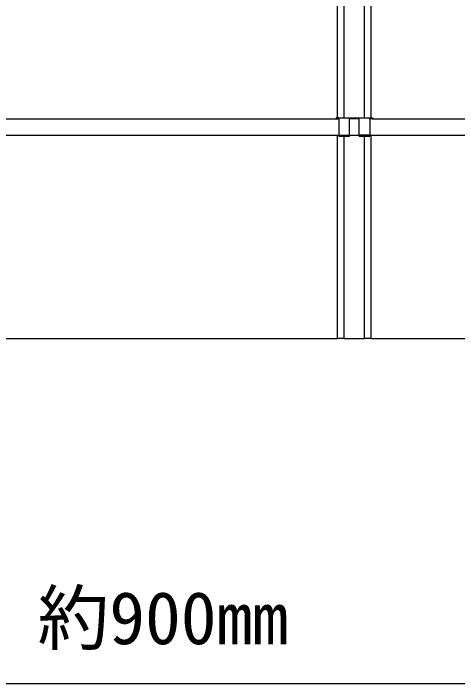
# Model space of a CAD drawing. Units: millimetres on the paper. Extents: x -141 to 141, y -98 to 97.
# Drawn here: x -96.04 to -79.65, y 12.88 to 37.6 of the extents above; entities that cross this region are included whole.
import ezdxf
from ezdxf.enums import TextEntityAlignment as Align

# ---------------------------------------------------------------- set-up
doc = ezdxf.new("R2010")
doc.units = ezdxf.units.MM
doc.layers.add('0-0_文字･図枠･寸法', color=7, linetype='Continuous')
doc.layers.add('0-1_0', color=7, linetype='Continuous')
doc.styles.add('ＭＳ ゴシック', font='')
doc.styles.get('ＭＳ ゴシック').set_extended_font_data('MS Gothic')

msp = doc.modelspace()

# ---------------------------------------------------------------- linework, layer by layer
at = {"layer": '0-0_文字･図枠･寸法'}
msp.add_line((-113.756, 12.884), (-68.306, 12.884), dxfattribs=at)
at = {"layer": '0-1_0'}
for p, q in [((-84.081, 33.751), (-84.081, 78.111)), ((-82.831, 33.751), (-82.831, 78.111)), ((-83.831, 33.751), (-83.831, 78.071)), ((-83.081, 33.751), (-83.081, 78.071)), ((-98.031, 33.711), (-84.111, 33.711)), ((-84.131, 33.751), (-84.131, 33.711)), ((-84.031, 33.751), (-84.131, 33.751)), ((-84.111, 33.711), (-84.031, 33.711)), ((-84.031, 33.711), (-84.031, 33.111)), ((-83.631, 33.111), (-83.631, 33.711)), ((-83.281, 33.711), (-83.631, 33.711)), ((-83.281, 33.111), (-83.281, 33.711)), ((-82.801, 33.711), (-82.881, 33.711)), ((-82.881, 33.711), (-82.881, 33.111)), ((-82.801, 33.711), (-73.743, 33.711)), ((-97.951, 33.111), (-84.031, 33.111)), ((-84.031, 33.111), (-83.631, 33.111)), ((-84.031, 33.111), (-84.031, 33.071)), ((-84.031, 33.071), (-83.631, 33.071)), ((-83.831, 25.611), (-83.831, 33.071)), ((-83.631, 33.071), (-83.631, 33.111)), ((-83.631, 33.111), (-83.281, 33.111)), ((-82.881, 33.111), (-83.281, 33.111)), ((-83.281, 33.071), (-83.281, 33.111)), ((-83.281, 33.071), (-82.881, 33.071)), ((-82.881, 33.111), (-82.881, 33.071)), ((-82.881, 33.111), (-73.367, 33.111)), ((-82.831, 25.611), (-82.831, 33.111)), ((-97.981, 25.611), (-84.081, 25.611)), ((-83.831, 25.611), (-83.081, 25.611)), ((-82.831, 25.611), (-69.556, 25.611))]:
    msp.add_line(p, q, dxfattribs=at)
for points in [[(-84.031, 33.711), (-84.031, 33.751), (-82.881, 33.751)], [(-82.881, 33.711), (-82.881, 33.751), (-82.781, 33.751), (-82.781, 33.711)], [(-83.831, 25.611), (-84.081, 25.611), (-84.081, 33.111)], [(-82.831, 25.611), (-83.081, 25.611), (-83.081, 33.071)]]:
    msp.add_lwpolyline(points, dxfattribs=at)

# ---------------------------------------------------------------- texts
at = {"layer": '0-0_文字･図枠･寸法', "style": 'ＭＳ ゴシック'}
msp.add_text('約900mm', height=1.94, dxfattribs=at).set_placement((-95.145, 13.754), align=Align.BOTTOM_LEFT)

doc.saveas('drawing.dxf')
